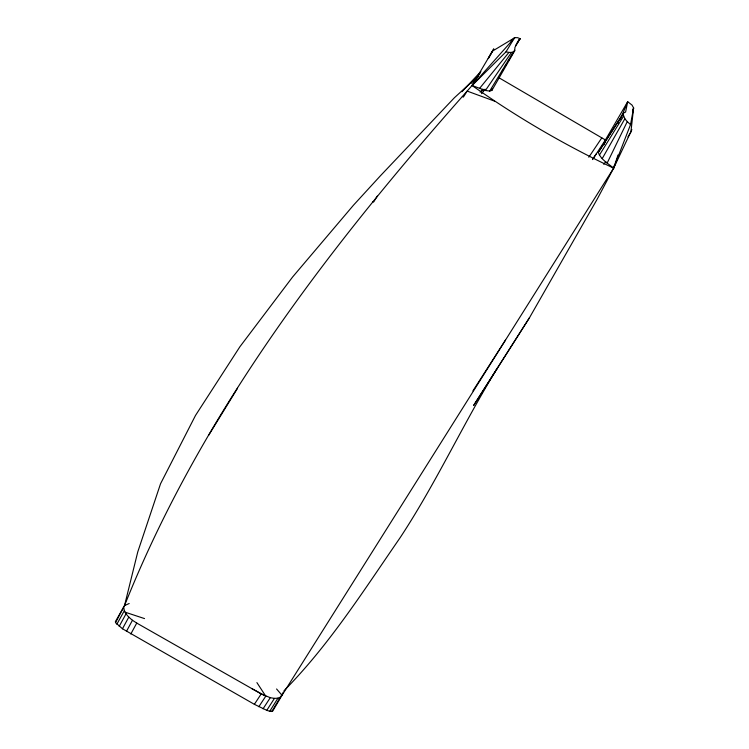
<?xml version="1.0" encoding="UTF-8"?>
<svg xmlns="http://www.w3.org/2000/svg" width="749" height="749" viewBox="0 0 749 749"><rect width="100%" height="100%" fill="white"/><g stroke="black" fill="none" stroke-linecap="round" stroke-linejoin="round"><path stroke-width="1.12" d="M631.894 129.605L613.646 168.15L282.027 695.297L272.673 711.138L269.762 711.278L266.794 710.333L254.37 704.322L122.471 628.776L115.543 622.634L124.531 605.585C202.417 410.209 333.502 241.496 472.085 85.508L485.436 90.479L489.696 91.078L491.924 90.367L492.009 88.391M592.525 159.593L605.407 139.96L627.69 101.714L632.016 105.066L633.598 107.912L630.883 132.105L627.934 136.852M633.195 110.197L633.598 107.912L632.502 111.198M529.562 317.595L473.611 405.509L529.562 317.595L597.093 199.356L613.646 168.15L630.527 124.634L633.598 107.912M124.615 605.37L115.402 621.623L115.543 622.634M614.105 165.875L613.646 168.15C564.24 144.829 516.744 116.966 472.085 85.508L493.806 48.854L488.273 58.562L492.421 51.138L514.806 37.675L517.634 37.665L520.031 38.705L514.947 47.356L514.713 50.773L491.924 90.367M604.349 144.445L605.407 139.96L498.637 77.568M618 155.006L613.646 168.15C608.085 163.525 600.951 159.537 598.254 152.459L623.814 112.771L625.593 112.097L627.69 101.714L620.322 119.437M271.765 711.55L283.422 692.095M607.121 163.132L627.269 121.628L624.853 118.754L623.074 114.166M126.441 631.398L132.451 620.266C128.566 617.082 124.222 613.234 123.819 607.888M122.471 628.776L128.791 617.12M130.813 634.01L136.749 623.074L132.451 620.266M119.203 626.333L126.019 613.862M116.835 624.245L124.325 610.707M602.187 158.648L624.853 118.754M497.373 368.059C463.144 423.672 436.012 483.339 400.022 537.848C363.649 590.549 329.232 644.973 284.002 690.756M502.13 71.324L503.319 69.311M505.107 66.305L506.296 64.292M508.084 61.287L509.273 59.274M510.462 57.27L514.629 50.239M489.696 91.078L513.43 51.868L514.713 50.773M480.54 72.391L472.085 85.508L506.015 51.812L514.329 38.115L511.061 41.373M208.615 435.356L237.527 388.291M599.387 155.118L623.533 116.264M472.9 390.903L505.509 340.055M269.762 711.278L277.916 698.18L280.51 697.132M377.299 196.107L373.592 202.052L372.936 201.593M623.814 112.771L598.254 152.459M266.794 710.333L274.434 698.377L277.916 698.18M263.058 708.788L270.286 697.694L274.434 698.377M515.537 45.539L520.031 38.705L517.334 42.319M254.37 704.322L261.204 693.939L270.286 697.694M258.826 706.738L265.773 696.177L256.907 682.601M592.983 158.807L596.129 154.097M588.808 157.224L601.803 137.853M485.436 90.479L511.455 52.421L513.43 51.868M603.769 164.349L605.772 161.512M517.344 42.421L520.031 38.705M617.906 123.445L618.468 122.714M481.532 93.672L485.09 89.159M479.435 88.579L508.927 52.411L511.455 52.421M472.085 85.508L514.329 38.115M461.927 91.752L480.858 71.511M480.09 92.211L482.974 89.168M471.027 83.42L478.321 75.846L454.39 97.754L380.239 175.978L353.462 205.217L292.616 276.98L239.895 346.75L195.498 415.452L160.539 483.76L137.769 551.891L124.531 605.585L129.184 603.516M513.187 39.313L514.806 37.675M506.015 51.812L508.927 52.411M125.12 612.186L144.529 618.59M494.565 101.143L467.161 91.088L463.388 97.061L462.386 96.509M481.981 90.217L483.676 90.957M251.842 688.603L265.773 696.177M136.749 623.074L261.204 693.939M627.269 121.628L630.527 124.634M276.568 688.977L282.027 695.297"/></g></svg>
